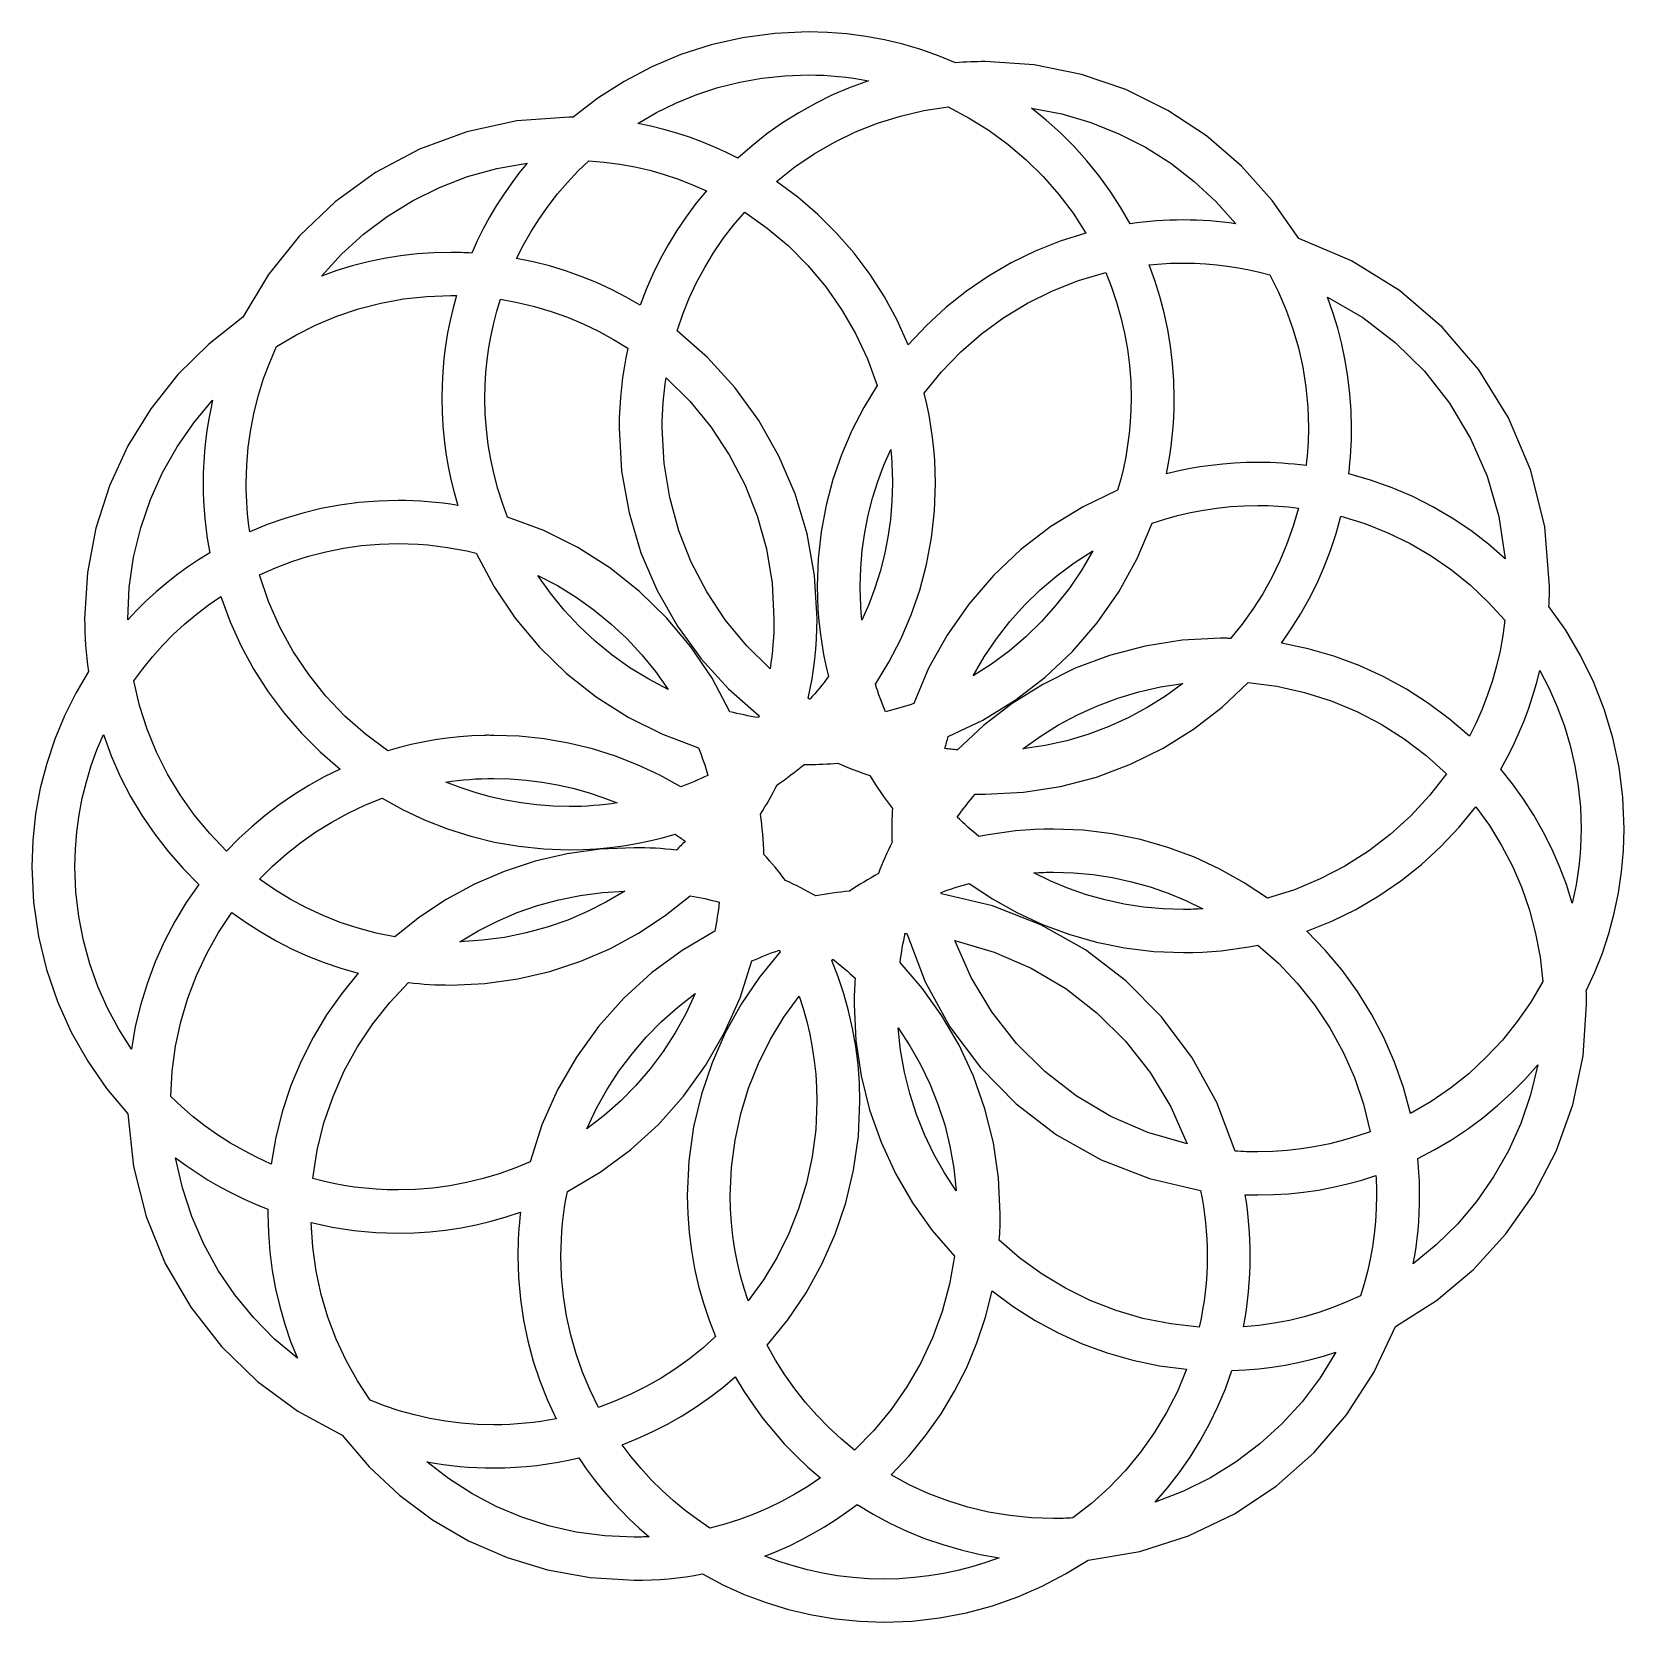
# Model space of a CAD drawing. Extents: x 36 to 332, y 125 to 420.
import ezdxf

# ---------------------------------------------------------------- set-up
doc = ezdxf.new("R2010")
doc.units = 0
doc.layers.get('0').update_dxf_attribs({"linetype": 'CONTINUOUS'})

msp = doc.modelspace()

# ---------------------------------------------------------------- linework, layer by layer
at = {"color": 1}
msp.add_lwpolyline([(180.45, 419.925), (174.296032, 419.650106), (168.29636, 418.841214), (162.4744, 417.522002), (156.853568, 415.716154), (151.457296, 413.447348), (146.309, 410.739266), (141.432088, 407.61559), (136.85, 404.1), (136.759208, 404.100735), (136.668616, 404.10108), (136.578144, 404.101125), (136.487728, 404.10096), (136.39728, 404.100675), (136.306728, 404.10036), (136.215992, 404.100105), (136.125, 404.1), (126.389528, 403.407917), (117.080912, 401.395447), (108.29436, 398.15826), (100.12508, 393.792026), (92.668296, 388.392413), (86.019208, 382.055091), (80.27304, 374.875728), (75.525, 366.95), (69.162632, 361.974768), (63.438714, 356.293296), (58.417932, 349.969904), (54.164969, 343.068904), (50.744509, 335.6546), (48.221238, 327.791304), (46.65984, 319.543336), (46.125, 310.975), (46.136192, 309.732136), (46.169632, 308.495312), (46.225096, 307.264512), (46.30236, 306.039704), (46.401202, 304.820872), (46.521404, 303.607992), (46.662745, 302.40104), (46.825003, 301.2), (44.467791, 297.17364), (42.383666, 292.9782), (40.58533, 288.625648), (39.085482, 284.127944), (37.896824, 279.497064), (37.032058, 274.744968), (36.503884, 269.883624), (36.325003, 264.925), (36.637258, 258.373584), (37.554743, 251.99872), (39.048538, 245.828856), (41.089726, 239.89244), (43.649385, 234.217896), (46.698598, 228.833688), (50.208443, 223.76824), (54.150003, 219.05), (55.174541, 209.292448), (57.526442, 199.994344), (61.106825, 191.254728), (65.816803, 183.172632), (71.557494, 175.847072), (78.230014, 169.377096), (85.735475, 163.861728), (93.975003, 159.4), (98.961435, 153.549424), (104.569347, 148.296184), (110.743075, 143.696616), (117.426923, 139.807024), (124.565219, 136.683752), (132.102291, 134.383104), (139.982443, 132.961416), (148.150003, 132.475), (149.773947, 132.49356), (151.387875, 132.54916), (152.991587, 132.64156), (154.584883, 132.770616), (156.167571, 132.936168), (157.739459, 133.138032), (159.300331, 133.376048), (160.850003, 133.650032), (164.649723, 131.631912), (168.587139, 129.85128), (172.652819, 128.317872), (176.837323, 127.041424), (181.131227, 126.031672), (185.525091, 125.298368), (190.009499, 124.85124), (194.575003, 124.700032), (199.783507, 124.897024), (204.885187, 125.478344), (209.865723, 126.42948), (214.710787, 127.735944), (219.406075, 129.383232), (223.937251, 131.35684), (228.290003, 133.642272), (232.450003, 136.225032), (242.044387, 137.824536), (251.134403, 140.715712), (259.620819, 144.798768), (267.404371, 149.973936), (274.385811, 156.141424), (280.465899, 163.201456), (285.545379, 171.054256), (289.525003, 179.600032), (297.123851, 184.419536), (303.996139, 190.17304), (310.053531, 196.772), (315.207675, 204.127896), (319.370243, 212.152176), (322.452883, 220.756312), (324.367251, 229.851776), (325.025003, 239.350032), (325.024203, 239.667168), (325.021803, 239.983712), (325.017803, 240.299744), (325.012203, 240.615344), (325.005003, 240.930592), (324.996443, 241.245568), (324.986683, 241.560352), (324.975723, 241.875032), (326.568499, 245.33308), (327.970251, 248.891776), (329.174379, 252.544736), (330.174331, 256.285576), (330.963515, 260.107904), (331.535355, 264.005352), (331.883283, 267.97152), (332, 272), (331.758936, 277.763072), (331.048728, 283.391424), (329.888824, 288.866184), (328.298688, 294.168448), (326.297784, 299.279352), (323.90556, 304.18), (321.14148, 308.851512), (318.025, 313.275), (318.04948, 313.737992), (318.0726, 314.201688), (318.0938, 314.666104), (318.11244, 315.131264), (318.12796, 315.597208), (318.1398, 316.06396), (318.147, 316.531552), (318.1494, 317), (317.257744, 328.037824), (314.676456, 338.507808), (310.546024, 348.269728), (305.00696, 357.183344), (298.199768, 365.108416), (290.264936, 371.904712), (281.342984, 377.431982), (271.5744, 381.55), (266.665424, 388.612173), (260.925752, 394.985807), (254.432728, 400.592898), (247.263696, 405.355439), (239.496008, 409.195426), (231.2076, 412.034852), (222.474616, 413.795712), (213.375, 414.4), (212.677712, 414.39632), (211.982592, 414.385464), (211.289504, 414.367504), (210.598312, 414.342552), (209.908904, 414.310712), (209.221136, 414.272096), (208.534872, 414.226808), (207.85, 414.17496), (204.665584, 415.483215), (201.403112, 416.63269), (198.067248, 417.618558), (194.66264, 418.435998), (191.193952, 419.080182), (187.66584, 419.546286), (184.082968, 419.829487), (180.45, 419.925)], dxfattribs=at)
at = {"color": 7}
for points in [[(180.45, 411.925), (181.885008, 411.907056), (183.311464, 411.85388), (184.729096, 411.76645), (186.137616, 411.645755), (187.536744, 411.492779), (188.926208, 411.308506), (190.30572, 411.093919), (191.675, 410.850005), (188.301488, 409.612838), (185.01396, 408.204501), (181.817864, 406.630618), (178.718664, 404.896818), (175.721816, 403.00873), (172.832784, 400.971979), (170.057032, 398.792195), (167.4, 396.475005), (165.218168, 397.55936), (162.992824, 398.569026), (160.725728, 399.501618), (158.418608, 400.354751), (156.073232, 401.126042), (153.691344, 401.813103), (151.27468, 402.413553), (148.825, 402.925005), (152.344592, 404.951092), (156.008336, 406.740122), (159.806104, 408.281898), (163.727736, 409.566221), (167.763088, 410.582891), (171.902016, 411.32171), (176.134368, 411.772482), (180.45, 411.925)], [(206.45, 406), (210.363432, 403.932621), (214.100376, 401.591483), (217.64716, 398.990056), (220.990104, 396.141808), (224.115528, 393.06021), (227.009776, 389.758729), (229.659152, 386.250836), (232.05, 382.55), (227.2652, 381.038302), (222.642184, 379.190275), (218.194752, 377.0204), (213.936728, 374.543152), (209.88192, 371.773008), (206.04416, 368.724456), (202.437248, 365.41196), (199.075, 361.85), (197.01584, 366.392888), (194.640728, 370.74948), (191.964312, 374.905464), (189.001224, 378.846514), (185.766104, 382.558311), (182.2736, 386.026538), (178.538352, 389.236874), (174.575, 392.175), (177.976192, 394.855582), (181.570528, 397.289374), (185.344744, 399.463708), (189.285584, 401.36591), (193.379784, 402.983312), (197.614096, 404.303241), (201.975248, 405.313027), (206.45, 406)], [(221.95, 405.775), (227.574168, 404.692074), (232.998696, 403.099376), (238.197176, 401.023012), (243.143224, 398.489091), (247.810432, 395.523721), (252.172392, 392.15301), (256.20272, 388.403067), (259.875, 384.3), (258.67988, 384.460935), (257.479008, 384.601655), (256.27232, 384.721776), (255.059776, 384.820916), (253.84132, 384.898692), (252.616912, 384.954724), (251.386488, 384.98862), (250.15, 385.000004), (248.894376, 384.989188), (247.644752, 384.956676), (246.401168, 384.902356), (245.163664, 384.826124), (243.932256, 384.727879), (242.706984, 384.607514), (241.487888, 384.464923), (240.275, 384.3), (238.490208, 387.392174), (236.54872, 390.377978), (234.456616, 393.252339), (232.219984, 396.010187), (229.84492, 398.64645), (227.337512, 401.156054), (224.70384, 403.533928), (221.95, 405.775)], [(128.325, 395.575), (126.78224, 393.666523), (125.307968, 391.702802), (123.903968, 389.685438), (122.572, 387.616033), (121.313848, 385.496185), (120.131288, 383.327497), (119.02608, 381.111568), (118, 378.85), (117.518448, 378.87608), (117.036168, 378.89996), (116.55312, 378.921248), (116.069264, 378.939544), (115.58456, 378.954464), (115.098976, 378.965608), (114.612472, 378.972568), (114.125, 378.974968), (110.969896, 378.9028), (107.852368, 378.688473), (104.775344, 378.335252), (101.741736, 377.8464), (98.754472, 377.225181), (95.816488, 376.47486), (92.930688, 375.598703), (90.1, 374.599967), (93.822304, 378.652986), (97.899712, 382.348546), (102.305496, 385.660928), (107.012944, 388.564412), (111.995336, 391.033278), (117.22596, 393.041806), (122.67808, 394.564276), (128.325, 395.575)], [(139.725, 396), (142.623376, 395.757583), (145.479456, 395.377662), (148.29052, 394.864066), (151.053832, 394.220626), (153.766664, 393.451169), (156.426288, 392.559526), (159.029976, 391.549526), (161.575, 390.425), (159.64284, 388.048146), (157.817208, 385.584494), (156.101656, 383.037532), (154.49976, 380.410742), (153.01508, 377.707609), (151.651184, 374.931616), (150.41164, 372.086256), (149.3, 369.175), (146.66208, 370.69324), (143.951136, 372.09524), (141.17072, 373.377584), (138.324344, 374.536864), (135.415552, 375.569656), (132.44788, 376.472556), (129.424848, 377.242142), (126.35, 377.875), (127.644736, 380.413688), (129.05376, 382.88241), (130.5738, 385.27714), (132.201592, 387.593851), (133.933872, 389.828519), (135.767376, 391.977117), (137.69884, 394.035619), (139.725, 396)], [(168.7, 386.475), (172.896488, 383.493226), (176.815256, 380.172108), (180.434936, 376.532733), (183.7342, 372.596184), (186.69168, 368.383552), (189.28604, 363.91592), (191.495936, 359.214376), (193.3, 354.3), (190.799688, 350.187296), (188.587864, 345.890632), (186.678376, 341.423448), (185.085048, 336.799176), (183.821712, 332.031264), (182.902208, 327.133144), (182.34036, 322.11824), (182.15, 317), (182.18456, 314.840552), (182.287256, 312.697864), (182.456584, 310.572936), (182.69104, 308.466784), (182.989104, 306.3804), (183.349288, 304.314808), (183.770088, 302.271008), (184.249992, 300.25), (183.838776, 299.704688), (183.42216, 299.164096), (182.999976, 298.628312), (182.572072, 298.097448), (182.13828, 297.571584), (181.698448, 297.050824), (181.2524, 296.535264), (180.799992, 296.025), (180.763352, 296.04788), (180.725912, 296.06988), (180.687992, 296.09124), (180.649832, 296.11236), (180.611672, 296.13348), (180.573832, 296.15492), (180.536552, 296.177), (180.500072, 296.20004), (180.872856, 297.993184), (181.199144, 299.802608), (181.477944, 301.627856), (181.708272, 303.468448), (181.889136, 305.323928), (182.019552, 307.193832), (182.098512, 309.077688), (182.125072, 310.97504), (181.656696, 318.989248), (180.287064, 326.727352), (178.069432, 334.136984), (175.057048, 341.16576), (171.303168, 347.761328), (166.861048, 353.871312), (161.783928, 359.443336), (156.125072, 364.42504), (157.179688, 367.487056), (158.391688, 370.471808), (159.756272, 373.374232), (161.26864, 376.189299), (162.924, 378.911958), (164.717552, 381.537165), (166.644512, 384.059874), (168.7, 386.475)], [(250.15, 377), (252.229536, 376.96368), (254.291312, 376.855833), (256.334176, 376.678124), (258.356992, 376.432222), (260.358624, 376.119791), (262.337936, 375.742503), (264.293768, 375.302015), (266.225, 374.799999), (267.83932, 371.573567), (269.262808, 368.240487), (270.487952, 364.807847), (271.507216, 361.282759), (272.31308, 357.672335), (272.898016, 353.983655), (273.254504, 350.223847), (273.375, 346.399999), (273.3678, 345.512167), (273.34636, 344.628591), (273.31124, 343.748975), (273.26308, 342.873023), (273.20236, 342.000439), (273.12956, 341.130943), (273.045288, 340.264223), (272.950064, 339.399999), (271.84812, 339.536631), (270.741656, 339.656639), (269.630528, 339.759519), (268.5146, 339.844791), (267.393728, 339.911991), (266.267776, 339.960551), (265.1366, 339.990071), (264, 340), (261.807552, 339.96496), (259.632024, 339.860616), (257.474584, 339.68824), (255.336416, 339.449104), (253.218696, 339.144456), (251.1226, 338.775552), (249.049312, 338.343656), (247, 337.850024), (247.33688, 339.561024), (247.630024, 341.286816), (247.879056, 343.02692), (248.083632, 344.78084), (248.243368, 346.548096), (248.35792, 348.328208), (248.42696, 350.120672), (248.45, 351.925024), (248.37328, 355.181696), (248.145376, 358.398368), (247.769832, 361.571768), (247.250136, 364.698616), (246.5898, 367.775648), (245.792336, 370.799576), (244.86124, 373.767128), (243.800024, 376.675024), (244.584856, 376.752224), (245.371856, 376.81872), (246.161224, 376.87464), (246.953136, 376.920112), (247.747792, 376.955264), (248.54536, 376.980216), (249.346048, 376.995096), (250.15, 377)], [(235.75, 375.225), (236.819744, 372.505776), (237.759496, 369.724008), (238.56536, 366.88336), (239.23344, 363.987488), (239.75984, 361.040056), (240.140664, 358.04472), (240.372016, 355.005152), (240.450016, 351.925), (240.408576, 349.706608), (240.285608, 347.5086), (240.083152, 345.332344), (239.803256, 343.1792), (239.447952, 341.050536), (239.01928, 338.947704), (238.519288, 336.872072), (237.950016, 334.825), (231.555168, 331.7688), (225.550248, 328.086808), (219.977496, 323.821368), (214.879168, 319.01484), (210.297504, 313.709584), (206.27476, 307.947952), (202.853184, 301.772304), (200.075016, 295.225), (199.432648, 295.007608), (198.787264, 294.798712), (198.138824, 294.597896), (197.48732, 294.40472), (196.832712, 294.218768), (196.174976, 294.039616), (195.514088, 293.866832), (194.850016, 293.7), (194.59048, 294.325816), (194.338456, 294.95484), (194.093784, 295.587136), (193.856296, 296.222768), (193.625832, 296.861808), (193.40224, 297.50432), (193.185352, 298.15036), (192.975016, 298.8), (195.475328, 302.912704), (197.687152, 307.209368), (199.59664, 311.676552), (201.189968, 316.300824), (202.453304, 321.068736), (203.372808, 325.966864), (203.934656, 330.98176), (204.125016, 336.1), (204.090456, 338.259448), (203.98776, 340.402136), (203.818432, 342.527064), (203.583976, 344.633216), (203.285912, 346.7196), (202.925728, 348.785192), (202.504928, 350.828992), (202.025024, 352.85), (205.261696, 356.82192), (208.820744, 360.49856), (212.680824, 363.859704), (216.820608, 366.88512), (221.21876, 369.554584), (225.853936, 371.847872), (230.704808, 373.744752), (235.75, 375.225)], [(114.125, 370.975), (114.25336, 370.9742), (114.381648, 370.9718), (114.509864, 370.9686), (114.638008, 370.9646), (114.766096, 370.9606), (114.89412, 370.9566), (115.022088, 370.9534), (115.15, 370.951), (114.530104, 368.67136), (113.987736, 366.360392), (113.524464, 364.019696), (113.141872, 361.650856), (112.841552, 359.25548), (112.62508, 356.835144), (112.494032, 354.391456), (112.450032, 351.926), (112.497952, 349.341632), (112.64064, 346.781304), (112.876544, 344.246832), (113.20412, 341.740032), (113.621816, 339.262728), (114.128072, 336.816744), (114.721336, 334.403896), (115.400048, 332.026), (114.043192, 332.23452), (112.678448, 332.416192), (111.305816, 332.570736), (109.92532, 332.69784), (108.536984, 332.797216), (107.140816, 332.868576), (105.736832, 332.911616), (104.325048, 332.926016), (100.674176, 332.829816), (97.073896, 332.544408), (93.528936, 332.07456), (90.044048, 331.425056), (86.623976, 330.600672), (83.273456, 329.606184), (79.997234, 328.446376), (76.8, 327.12504), (76.644554, 328.22716), (76.508739, 329.334704), (76.392892, 330.447784), (76.297351, 331.566504), (76.222455, 332.690984), (76.168535, 333.821328), (76.135935, 334.95764), (76.124991, 336.10004), (76.219536, 339.483264), (76.49959, 342.816208), (76.959787, 346.094264), (77.594756, 349.312832), (78.39913, 352.467304), (79.367539, 355.553064), (80.494615, 358.565512), (81.774991, 361.50004), (85.356991, 363.6276), (89.092783, 365.508488), (92.971431, 367.131304), (96.982007, 368.484632), (101.113583, 369.55708), (105.355223, 370.337232), (109.696007, 370.813688), (114.124991, 370.97504), (114.124991, 370.975032), (114.124991, 370.975032), (114.124991, 370.975024), (114.124991, 370.975016), (114.124991, 370.975016), (114.124991, 370.975008), (114.124991, 370.975008), (114.125, 370.975)], [(123.325, 370.275), (126.533768, 369.690688), (129.68136, 368.93856), (132.762752, 368.023504), (135.772888, 366.950392), (138.70672, 365.724104), (141.559216, 364.349528), (144.32532, 362.831528), (147, 361.175), (146.627216, 359.381856), (146.300928, 357.572432), (146.022128, 355.747184), (145.7918, 353.906592), (145.610936, 352.051112), (145.48052, 350.181208), (145.40156, 348.297352), (145.375, 346.4), (145.843376, 338.385784), (147.213008, 330.64768), (149.43064, 323.238056), (152.443024, 316.209272), (156.196904, 309.613712), (160.639024, 303.503728), (165.716144, 297.931704), (171.375, 292.95), (171.36108, 292.90864), (171.34572, 292.86792), (171.32948, 292.8276), (171.31276, 292.78744), (171.29596, 292.74728), (171.27964, 292.70696), (171.2642, 292.66624), (171.25004, 292.62496), (170.579664, 292.732656), (169.9108, 292.848744), (169.243824, 292.972832), (168.579096, 293.104544), (167.916992, 293.243504), (167.257864, 293.389312), (166.602096, 293.541592), (165.95004, 293.69996), (162.62356, 299.939192), (158.688536, 305.771168), (154.187416, 311.153272), (149.1626, 316.04292), (143.656536, 320.397512), (137.711632, 324.174448), (131.370328, 327.331128), (124.67504, 329.82496), (123.714352, 332.418776), (122.870016, 335.0666), (122.145648, 337.765536), (121.54488, 340.512664), (121.071312, 343.30508), (120.728576, 346.139872), (120.52028, 349.014136), (120.45004, 351.92496), (120.49748, 354.313776), (120.638304, 356.678896), (120.870392, 359.0186), (121.191616, 361.331128), (121.599824, 363.614768), (122.092896, 365.867776), (122.668688, 368.088416), (123.325, 370.275)], [(276.9, 370.7), (283.48632, 366.870848), (289.507744, 362.26408), (294.895544, 356.948104), (299.581008, 350.991352), (303.4954, 344.46224), (306.570016, 337.429192), (308.73612, 329.96064), (309.925, 322.125), (306.794312, 324.826112), (303.502968, 327.3372), (300.059336, 329.649112), (296.4718, 331.752672), (292.74872, 333.638704), (288.89848, 335.298048), (284.929448, 336.721536), (280.85, 337.9), (280.97248, 338.947392), (281.078848, 339.998888), (281.169048, 341.054608), (281.242968, 342.11464), (281.300568, 343.179088), (281.341848, 344.248064), (281.366648, 345.321672), (281.374968, 346.4), (281.301208, 349.593472), (281.082136, 352.748536), (280.721024, 355.862112), (280.22116, 358.93112), (279.58584, 361.952496), (278.818344, 364.923152), (277.921952, 367.840008), (276.9, 370.7)], [(154.1, 355.725), (158.489208, 351.377016), (162.414024, 346.598344), (165.8372, 341.42636), (168.721496, 335.898448), (171.029664, 330.051984), (172.724464, 323.924328), (173.768656, 317.55288), (174.125, 310.975), (174.11332, 309.787352), (174.07852, 308.606072), (174.02092, 307.431136), (173.940728, 306.262488), (173.838256, 305.100088), (173.713784, 303.943904), (173.5676, 302.793888), (173.399992, 301.65), (169.010784, 305.997984), (165.085968, 310.776656), (161.662792, 315.94864), (158.778496, 321.476552), (156.470328, 327.323016), (154.775528, 333.450672), (153.731336, 339.82212), (153.374992, 346.4), (153.386672, 347.587648), (153.421472, 348.768928), (153.479072, 349.943864), (153.559264, 351.112512), (153.661736, 352.274912), (153.786208, 353.431096), (153.932392, 354.581112), (154.1, 355.725)], [(69.9, 351.525), (69.493366, 349.656328), (69.137222, 347.769512), (68.832718, 345.865136), (68.581003, 343.943768), (68.383225, 342.005984), (68.240533, 340.052384), (68.154074, 338.083528), (68.125002, 336.1), (68.14481, 334.452904), (68.20385, 332.816248), (68.301552, 331.190216), (68.437345, 329.57496), (68.610658, 327.970648), (68.820919, 326.37744), (69.067558, 324.795504), (69.350003, 323.225), (67.251508, 321.911256), (65.205093, 320.525248), (63.212628, 319.068472), (61.275982, 317.542416), (59.397027, 315.948552), (57.577633, 314.288376), (55.819668, 312.56336), (54.125003, 310.775), (54.124941, 310.80004), (54.124911, 310.825), (54.124907, 310.84996), (54.124922, 310.87492), (54.124946, 310.89988), (54.124973, 310.92484), (54.124994, 310.94988), (54.125003, 310.97492), (54.400986, 316.768152), (55.212076, 322.405016), (56.532991, 327.860192), (58.338447, 333.108368), (60.60316, 338.12424), (63.301846, 342.882496), (66.409222, 347.357832), (69.9, 351.525)], [(195.8, 342.4), (195.87624, 341.621216), (195.94224, 340.840344), (195.99808, 340.057184), (196.04376, 339.271528), (196.07928, 338.483184), (196.10464, 337.691944), (196.11984, 336.897616), (196.12464, 336.1), (196.030096, 332.716776), (195.75004, 329.383832), (195.289848, 326.105776), (194.654872, 322.887208), (193.850504, 319.732736), (192.882088, 316.646976), (191.755016, 313.634528), (190.47464, 310.7), (190.3984, 311.478784), (190.3324, 312.259656), (190.27656, 313.042816), (190.23088, 313.828472), (190.19536, 314.616816), (190.17, 315.408056), (190.1548, 316.202384), (190.15, 317), (190.244544, 320.383224), (190.5246, 323.716168), (190.984792, 326.994224), (191.619768, 330.212792), (192.424136, 333.367264), (193.392552, 336.453024), (194.519624, 339.465472), (195.8, 342.4)], [(264, 332), (264.952072, 331.992), (265.899464, 331.9688), (266.842448, 331.93056), (267.781264, 331.8776), (268.716168, 331.81024), (269.647424, 331.728752), (270.575288, 331.633488), (271.5, 331.524744), (270.537056, 328.16276), (269.387304, 324.884856), (268.05672, 321.69712), (266.551256, 318.605672), (264.876896, 315.616608), (263.039584, 312.736024), (261.045296, 309.97004), (258.9, 307.324744), (258.665904, 307.330344), (258.431952, 307.335144), (258.198032, 307.339144), (257.964032, 307.342344), (257.729848, 307.344744), (257.495352, 307.346344), (257.26044, 307.347144), (257.025, 307.34752), (249.929256, 306.980576), (243.045728, 305.904376), (236.41012, 304.15588), (230.05812, 301.772048), (224.025408, 298.78984), (218.347696, 295.246208), (213.060664, 291.178112), (208.2, 286.62252), (207.907232, 286.64852), (207.615472, 286.6762), (207.32452, 286.70556), (207.034176, 286.73636), (206.744256, 286.7686), (206.454544, 286.80212), (206.164864, 286.83676), (205.875, 286.87252), (205.94772, 287.152888), (206.02244, 287.432424), (206.099, 287.711208), (206.17708, 287.98936), (206.25644, 288.26696), (206.336888, 288.544128), (206.41816, 288.820944), (206.500016, 289.09752), (212.894864, 292.15372), (218.899784, 295.835712), (224.472536, 300.101152), (229.570864, 304.90768), (234.152528, 310.212936), (238.175272, 315.974568), (241.596848, 322.150216), (244.375016, 328.69752), (246.702248, 329.450456), (249.06952, 330.111152), (251.4748, 330.677088), (253.91604, 331.14576), (256.391224, 331.514656), (258.898296, 331.781264), (261.43524, 331.943064), (264, 332)], [(279.375, 330), (283.825656, 328.635984), (288.121296, 326.944328), (292.247376, 324.939504), (296.189336, 322.636008), (299.932632, 320.04832), (303.462712, 317.190936), (306.765016, 314.078328), (309.825, 310.725), (309.454248, 307.850312), (308.947608, 305.019904), (308.309032, 302.237032), (307.542448, 299.504968), (306.651816, 296.826968), (305.641072, 294.206296), (304.514152, 291.646224), (303.275, 289.15), (299.591224, 292.337784), (295.684728, 295.262312), (291.569464, 297.908288), (287.259392, 300.260432), (282.768456, 302.303456), (278.110608, 304.022088), (273.299808, 305.401032), (268.35, 306.425), (270.19604, 309.087744), (271.917272, 311.838776), (273.509256, 314.674536), (274.967552, 317.59148), (276.287712, 320.586048), (277.465296, 323.654696), (278.495872, 326.793864), (279.375, 330)], [(104.325, 324.925), (106.192744, 324.89596), (108.046528, 324.809616), (109.88544, 324.667056), (111.708568, 324.469408), (113.515, 324.21776), (115.303824, 323.91324), (117.074128, 323.556944), (118.825, 323.149992), (122.15148, 316.91076), (126.086504, 311.078784), (130.587624, 305.69668), (135.61244, 300.807032), (141.118504, 296.45244), (147.063408, 292.675504), (153.404712, 289.518824), (160.1, 287.024992), (160.346112, 286.395024), (160.585584, 285.762504), (160.818272, 285.127192), (161.044032, 284.488832), (161.262728, 283.847176), (161.474216, 283.201984), (161.678352, 282.553008), (161.875, 281.899992), (161.256296, 281.609768), (160.634192, 281.3266), (160.008592, 281.050488), (159.379416, 280.7814), (158.74656, 280.51932), (158.109936, 280.26424), (157.46944, 280.016136), (156.825, 279.774992), (152.934336, 281.923608), (148.894736, 283.82136), (144.716392, 285.45728), (140.40948, 286.820376), (135.9842, 287.89968), (131.450736, 288.6842), (126.819272, 289.16296), (122.1, 289.324992), (121.879176, 289.3256), (121.65712, 289.3272), (121.434288, 289.3288), (121.211168, 289.3304), (120.988208, 289.3312), (120.76588, 289.330936), (120.544656, 289.329336), (120.325, 289.325336), (118.006544, 289.226992), (115.708552, 289.050976), (113.432344, 288.798824), (111.17928, 288.472096), (108.950672, 288.072336), (106.747864, 287.601088), (104.5722, 287.059904), (102.425, 286.450336), (98.306056, 289.51644), (94.470528, 292.915864), (90.939232, 296.627432), (87.732984, 300.629928), (84.872616, 304.90216), (82.378952, 309.422944), (80.272808, 314.171064), (78.575, 319.125336), (81.54424, 320.441472), (84.594688, 321.599304), (87.721376, 322.593528), (90.919344, 323.418856), (94.183656, 324.07), (97.509336, 324.541656), (100.891432, 324.828536), (104.325, 324.925)], [(233.325, 323.575), (231.272664, 320.047712), (228.992952, 316.6772), (226.496304, 313.47424), (223.793184, 310.449616), (220.89404, 307.614104), (217.809328, 304.97848), (214.549496, 302.55352), (211.125, 300.35), (213.177336, 303.877288), (215.457048, 307.2478), (217.953696, 310.45076), (220.656816, 313.475384), (223.55596, 316.310896), (226.640672, 318.94652), (229.900504, 321.37148), (233.325, 323.575)], [(130.275, 319.025), (133.9056, 317.124224), (137.385552, 314.988328), (140.70412, 312.627824), (143.850552, 310.053264), (146.814096, 307.275168), (149.584024, 304.304072), (152.149568, 301.150504), (154.5, 297.825), (150.8694, 299.725776), (147.389448, 301.861672), (144.07088, 304.222176), (140.924448, 306.796736), (137.960904, 309.574832), (135.190976, 312.545928), (132.625432, 315.699496), (130.275, 319.025)], [(71.425, 315.1), (73.144457, 310.403408), (75.193749, 305.876168), (77.557856, 301.532664), (80.22176, 297.387296), (83.170448, 293.454456), (86.388896, 289.748528), (89.862088, 286.283912), (93.575, 283.075), (90.61688, 281.61744), (87.741776, 280.023872), (84.953992, 278.298208), (82.257808, 276.444336), (79.657522, 274.466176), (77.15743, 272.367632), (74.761826, 270.152608), (72.475, 267.825), (69.344738, 271.081), (66.464255, 274.563472), (63.848254, 278.25832), (61.511436, 282.151448), (59.468501, 286.228776), (57.734149, 290.4762), (56.323082, 294.87964), (55.25, 299.425), (56.936239, 301.704232), (58.725048, 303.899304), (60.613089, 306.0066), (62.597026, 308.022504), (64.673522, 309.943408), (66.83924, 311.765704), (69.090846, 313.485768), (71.425, 315.1)], [(262.2, 299.125), (267.485864, 298.435336), (272.616808, 297.296648), (277.572312, 295.729736), (282.331856, 293.755408), (286.87492, 291.394472), (291.180984, 288.66772), (295.229512, 285.59596), (299, 282.2), (295.84396, 278.152568), (292.361616, 274.39344), (288.573672, 270.94372), (284.50084, 267.82452), (280.163848, 265.056936), (275.5834, 262.662088), (270.780216, 260.661072), (265.775, 259.075), (261.46524, 261.945792), (256.934232, 264.489808), (252.198464, 266.689768), (247.274408, 268.52844), (242.17856, 269.988552), (236.927384, 271.052848), (231.537368, 271.704088), (226.025, 271.925), (224.253608, 271.90268), (222.49368, 271.83596), (220.745664, 271.725256), (219.010016, 271.570928), (217.287176, 271.37336), (215.5776, 271.13292), (213.88172, 270.850008), (212.2, 270.524984), (211.677704, 270.957688), (211.16156, 271.39664), (210.651224, 271.84164), (210.14636, 272.292472), (209.64664, 272.748936), (209.151736, 273.210816), (208.661296, 273.677896), (208.175, 274.149984), (208.57128, 274.700248), (208.972368, 275.24656), (209.378624, 275.788632), (209.790408, 276.32616), (210.20808, 276.858856), (210.632, 277.386424), (211.06252, 277.90856), (211.5, 278.424984), (211.734096, 278.419384), (211.968048, 278.414584), (212.201968, 278.410584), (212.435968, 278.407384), (212.670152, 278.404984), (212.904648, 278.403384), (213.13956, 278.402584), (213.375, 278.402208), (220.470744, 278.769152), (227.354272, 279.845352), (233.98988, 281.593848), (240.34188, 283.97768), (246.374592, 286.959888), (252.052304, 290.50352), (257.339336, 294.571616), (262.2, 299.127208), (262.2, 299.1272), (262.2, 299.1272), (262.2, 299.127192), (262.2, 299.127192), (262.2, 299.127184), (262.2, 299.127176), (262.2, 299.127176), (262.2, 299.125)], [(250.05, 298.95), (246.815352, 296.612392), (243.424352, 294.487392), (239.886912, 292.585672), (236.212952, 290.917912), (232.412368, 289.494784), (228.495072, 288.326976), (224.470984, 287.425152), (220.35, 286.8), (223.584648, 289.137608), (226.975648, 291.262608), (230.513088, 293.164328), (234.187048, 294.832088), (237.987632, 296.255216), (241.904928, 297.423024), (245.929016, 298.324848), (250.05, 298.95)], [(316.325, 301.35), (318.055656, 298.034464), (319.58264, 294.602408), (320.897608, 291.061616), (321.992208, 287.419912), (322.858096, 283.685096), (323.48692, 279.864968), (323.870336, 275.967336), (324, 272), (323.97296, 270.225144), (323.892776, 268.463176), (323.760872, 266.71476), (323.578656, 264.9806), (323.347544, 263.26136), (323.068952, 261.55772), (322.744304, 259.870376), (322.375, 258.2), (321.285856, 261.633616), (320.02168, 264.984256), (318.58808, 268.247088), (316.990672, 271.417272), (315.235056, 274.489992), (313.326832, 277.4604), (311.271608, 280.32368), (309.075, 283.075), (310.256864, 285.210856), (311.363552, 287.392464), (312.393264, 289.61816), (313.344232, 291.886296), (314.214664, 294.1952), (315.002792, 296.543224), (315.706832, 298.928712), (316.325, 301.35)], [(49.6, 289.475), (51.058818, 285.515408), (52.752639, 281.676488), (54.672526, 277.96668), (56.809535, 274.394432), (59.154728, 270.9682), (61.699164, 267.696416), (64.433901, 264.587536), (67.35, 261.65), (65.011647, 258.270872), (62.876262, 254.749128), (60.952302, 251.092824), (59.24823, 247.310024), (57.772502, 243.408784), (56.533582, 239.39716), (55.539928, 235.283216), (54.8, 231.075), (52.455474, 234.781032), (50.379632, 238.663096), (48.58601, 242.708192), (47.088146, 246.903352), (45.899575, 251.235592), (45.033836, 255.691936), (44.504465, 260.259392), (44.325, 264.925), (44.413438, 268.18572), (44.675314, 271.399584), (45.105473, 274.562592), (45.698755, 277.67076), (46.450006, 280.720088), (47.354069, 283.70656), (48.405786, 286.6262), (49.6, 289.475)], [(185.975, 284.15), (186.706624, 283.832704), (187.44284, 283.523888), (188.183528, 283.22356), (188.928584, 282.931744), (189.67788, 282.648464), (190.431288, 282.373728), (191.188704, 282.107568), (191.95, 281.85), (192.436592, 281.05808), (192.933064, 280.273696), (193.43952, 279.496832), (193.956064, 278.727488), (194.482776, 277.96564), (195.019776, 277.211288), (195.567152, 276.464408), (196.125, 275.725), (196.10052, 275.262008), (196.0774, 274.798312), (196.0562, 274.333896), (196.03756, 273.868736), (196.02204, 273.402792), (196.0102, 272.93604), (196.003, 272.468448), (196, 272), (196.0008, 271.682864), (196.0032, 271.36632), (196.0072, 271.050288), (196.0128, 270.734696), (196.02, 270.41944), (196.02856, 270.104464), (196.03832, 269.78968), (196.04928, 269.475), (195.70412, 268.766056), (195.36792, 268.052152), (195.040424, 267.333464), (194.721376, 266.610184), (194.410496, 265.882512), (194.107528, 265.150632), (193.812216, 264.414728), (193.52428, 263.675), (192.834496, 263.293272), (192.14988, 262.902952), (191.470408, 262.504392), (190.796048, 262.097928), (190.126776, 261.683912), (189.462576, 261.262688), (188.803416, 260.8346), (188.14928, 260.4), (187.354648, 260.3212), (186.563056, 260.23408), (185.774464, 260.138408), (184.9888, 260.033992), (184.206008, 259.920648), (183.426024, 259.79816), (182.648808, 259.666336), (181.87428, 259.524984), (181.19144, 259.910832), (180.503256, 260.289664), (179.809936, 260.661208), (179.11172, 261.025184), (178.408824, 261.381328), (177.701472, 261.72936), (176.98988, 262.069008), (176.27428, 262.399984), (175.798832, 263.018656), (175.315768, 263.632928), (174.8254, 264.24232), (174.328016, 264.846376), (173.823912, 265.444632), (173.313392, 266.036624), (172.796752, 266.621896), (172.27428, 267.199984), (172.23684, 268.150312), (172.18724, 269.096944), (172.12532, 270.039888), (172.05084, 270.979176), (171.963672, 271.914808), (171.863624, 272.846808), (171.750528, 273.775192), (171.6242, 274.699984), (172.037392, 275.361232), (172.443704, 276.0272), (172.842896, 276.697944), (173.234752, 277.373512), (173.61904, 278.053944), (173.995528, 278.739304), (174.363992, 279.429632), (174.7242, 280.124984), (175.369232, 280.575824), (176.00844, 281.03324), (176.641864, 281.497392), (177.269568, 281.968448), (177.891608, 282.446568), (178.508016, 282.93192), (179.118864, 283.424672), (179.7242, 283.924984), (179.814992, 283.924296), (179.905584, 283.923968), (179.996056, 283.923928), (180.086472, 283.924088), (180.17692, 283.924352), (180.267472, 283.924648), (180.358208, 283.924888), (180.4492, 283.924984), (181.146488, 283.928984), (181.841608, 283.939864), (182.534696, 283.957784), (183.22588, 283.982744), (183.915296, 284.014584), (184.603064, 284.053224), (185.289328, 284.098504), (185.975, 284.15)], [(122.1, 281.325), (125.127136, 281.2494), (128.114928, 281.025264), (131.059968, 280.656376), (133.958856, 280.146584), (136.808208, 279.499712), (139.604616, 278.7196), (142.34468, 277.810072), (145.025, 276.774968), (143.931744, 276.621584), (142.833296, 276.486736), (141.729504, 276.371016), (140.620216, 276.275008), (139.50528, 276.199328), (138.384536, 276.144528), (137.257824, 276.111248), (136.125, 276.100048), (133.097864, 276.175648), (130.110072, 276.399784), (127.165032, 276.768672), (124.266144, 277.278464), (121.416792, 277.925336), (118.620384, 278.705448), (115.88032, 279.614976), (113.2, 280.65008), (114.293256, 280.803464), (115.391704, 280.938312), (116.495496, 281.054032), (117.604784, 281.15004), (118.71972, 281.22572), (119.840464, 281.28052), (120.967176, 281.3138), (122.1, 281.325)], [(101.4, 277.65), (105.290664, 275.501384), (109.330264, 273.603632), (113.508608, 271.967712), (117.81552, 270.604616), (122.2408, 269.525312), (126.774264, 268.740792), (131.405728, 268.262032), (136.125, 268.1), (138.675288, 268.14664), (141.202232, 268.285688), (143.704072, 268.515584), (146.179048, 268.834816), (148.625392, 269.24188), (151.041336, 269.735272), (153.425128, 270.313464), (155.775, 270.97496), (156.008768, 270.81568), (156.241984, 270.65576), (156.47456, 270.495056), (156.706424, 270.333432), (156.93748, 270.170752), (157.167648, 270.00688), (157.396848, 269.841656), (157.625, 269.67496), (157.425304, 269.46556), (157.224632, 269.256912), (157.023, 269.049088), (156.820384, 268.84216), (156.616776, 268.636208), (156.412184, 268.431312), (156.206592, 268.227536), (156, 268.02496), (155.031488, 268.129472), (154.059512, 268.220424), (153.083984, 268.297704), (152.104808, 268.361224), (151.121912, 268.410824), (150.1352, 268.446424), (149.144592, 268.467864), (148.15, 268.475064), (141.8478, 268.18588), (135.708808, 267.335576), (129.757976, 265.950048), (124.020272, 264.055176), (118.520656, 261.676856), (113.284096, 258.840968), (108.33556, 255.573408), (103.7, 251.900064), (100.25856, 252.607792), (96.891328, 253.507928), (93.604632, 254.594696), (90.404768, 255.862288), (87.298056, 257.30492), (84.290816, 258.916784), (81.38936, 260.692096), (78.6, 262.625064), (81.026608, 265.039624), (83.586528, 267.313888), (86.273592, 269.44136), (89.081624, 271.415576), (92.004456, 273.230032), (95.035912, 274.878256), (98.169816, 276.35376), (101.4, 277.65)], [(304.45, 276.075), (306.973736, 272.568728), (309.246344, 268.880448), (311.254728, 265.022584), (312.9858, 261.007584), (314.426448, 256.847888), (315.5636, 252.555928), (316.384152, 248.144152), (316.875, 243.625), (314.641952, 239.81564), (312.143632, 236.192384), (309.393288, 232.768432), (306.404176, 229.556976), (303.189544, 226.571208), (299.76264, 223.824328), (296.136704, 221.329528), (292.325, 219.1), (291.02224, 223.963856), (289.37448, 228.67564), (287.396584, 233.221464), (285.103408, 237.587432), (282.5098, 241.759656), (279.630624, 245.724256), (276.480744, 249.467328), (273.075, 252.975), (277.711984, 254.832344), (282.174376, 257.013464), (286.447312, 259.503632), (290.515928, 262.288128), (294.365368, 265.35224), (297.98076, 268.681232), (301.347264, 272.260392), (304.45, 276.075)], [(226.025, 263.925), (229.752096, 263.810752), (233.418464, 263.472576), (237.017552, 262.917336), (240.542832, 262.15188), (243.987752, 261.183056), (247.345784, 260.017736), (250.610384, 258.662768), (253.775, 257.125), (253.32524, 257.09916), (252.87428, 257.0754), (252.422224, 257.05412), (251.969216, 257.0358), (251.51536, 257.02076), (251.060792, 257.00948), (250.605632, 257.00228), (250.15, 256.99988), (246.422904, 257.114128), (242.756536, 257.452304), (239.157448, 258.007544), (235.632168, 258.773008), (232.187248, 259.741824), (228.829216, 260.907144), (225.564616, 262.262112), (222.4, 263.8), (222.84976, 263.82584), (223.30072, 263.8496), (223.752776, 263.87088), (224.205784, 263.8892), (224.65964, 263.90424), (225.114208, 263.91552), (225.569368, 263.92272), (226.025, 263.925)], [(146.45, 260.425), (143.044736, 258.398672), (139.499816, 256.597432), (135.824656, 255.03036), (132.028688, 253.706528), (128.12132, 252.635), (124.111968, 251.824856), (120.010056, 251.28516), (115.825, 251.025), (119.230264, 253.051328), (122.775184, 254.852568), (126.450344, 256.41964), (130.246312, 257.743472), (134.15368, 258.815), (138.163032, 259.625144), (142.264944, 260.16484), (146.45, 260.425)], [(210.4, 261.85), (214.70976, 258.979208), (219.240768, 256.435192), (223.976536, 254.235232), (228.900592, 252.39656), (233.99644, 250.936448), (239.247616, 249.872152), (244.637632, 249.220912), (250.15, 249), (251.921392, 249.02232), (253.68132, 249.08904), (255.429336, 249.199744), (257.164984, 249.354072), (258.887824, 249.55164), (260.5974, 249.79208), (262.29328, 250.074992), (263.975, 250.400016), (267.788672, 247.003456), (271.299632, 243.29816), (274.487184, 239.304976), (277.330664, 235.044736), (279.809368, 230.53828), (281.902616, 225.806448), (283.58972, 220.87008), (284.85, 215.750016), (282.38952, 214.89708), (279.882688, 214.147552), (277.331848, 213.504608), (274.739368, 212.971432), (272.107584, 212.551208), (269.438864, 212.247112), (266.735552, 212.06232), (264, 212), (263.464704, 212.0024), (262.930536, 212.0096), (262.397504, 212.02152), (261.865632, 212.03816), (261.334928, 212.05936), (260.805416, 212.08512), (260.277096, 212.11536), (259.75, 212.15), (256.355344, 221.145344), (251.775936, 229.482288), (246.115448, 237.057216), (239.477536, 243.766504), (231.965872, 249.506552), (223.684112, 254.17372), (214.735936, 257.664416), (205.225, 259.875), (205.2178, 259.91204), (205.2114, 259.94948), (205.2058, 259.98716), (205.2002, 260.02492), (205.1946, 260.06268), (205.189, 260.10036), (205.1826, 260.1378), (205.1754, 260.17492), (205.81796, 260.40936), (206.463056, 260.636904), (207.110944, 260.857408), (207.76184, 261.070752), (208.416, 261.276808), (209.073656, 261.47544), (209.73504, 261.66652), (210.4, 261.85)], [(158.575, 259.55), (159.258944, 259.42624), (159.940928, 259.295104), (160.620648, 259.15652), (161.297816, 259.01044), (161.972128, 258.856808), (162.643296, 258.69556), (163.311016, 258.52664), (163.975, 258.35), (163.89644, 257.67424), (163.808792, 256.99964), (163.71264, 256.32664), (163.608584, 255.655632), (163.497208, 254.987056), (163.379096, 254.321312), (163.25484, 253.658816), (163.125016, 253), (157.055168, 249.415176), (151.41116, 245.240904), (146.235144, 240.51928), (141.569264, 235.292424), (137.455664, 229.602456), (133.936488, 223.491488), (131.053888, 217.001632), (128.850016, 210.175), (126.004072, 208.984312), (123.08716, 207.936584), (120.103376, 207.036672), (117.056824, 206.289464), (113.951608, 205.699816), (110.791832, 205.272608), (107.5816, 205.012712), (104.325016, 204.925), (102.279352, 204.95996), (100.250736, 205.063752), (98.240272, 205.234936), (96.249112, 205.47204), (94.278376, 205.773576), (92.3292, 206.138072), (90.402704, 206.564048), (88.500016, 207.050032), (89.311272, 212.30296), (90.567824, 217.395632), (92.248552, 222.30732), (94.332304, 227.017272), (96.797968, 231.50476), (99.624392, 235.749048), (102.790456, 239.729384), (106.275016, 243.425032), (107.243528, 243.32052), (108.215504, 243.229568), (109.191032, 243.152288), (110.170208, 243.088768), (111.153104, 243.039168), (112.139816, 243.003568), (113.130424, 242.982128), (114.125016, 242.974928), (120.427216, 243.264112), (126.566208, 244.114416), (132.51704, 245.499944), (138.254744, 247.394816), (143.75436, 249.773136), (148.99092, 252.609024), (153.939456, 255.876584), (158.575, 259.55)], [(73.475, 256.45), (76.117032, 254.57288), (78.849394, 252.822048), (81.668232, 251.201192), (84.569712, 249.713968), (87.549976, 248.364064), (90.605176, 247.155152), (93.731464, 246.090904), (96.925, 245.175), (93.860968, 241.404616), (91.066672, 237.418096), (88.556576, 233.229552), (86.345128, 228.853072), (84.446792, 224.302776), (82.876024, 219.592768), (81.647272, 214.737136), (80.775, 209.75), (78.183357, 210.93048), (75.65861, 212.227024), (73.204512, 213.636608), (70.824812, 215.156232), (68.52326, 216.782888), (66.303607, 218.513576), (64.169604, 220.34528), (62.125, 222.275), (62.38359, 227.010696), (63.001513, 231.64132), (63.964841, 236.153144), (65.259643, 240.532448), (66.87199, 244.765512), (68.787951, 248.838608), (70.993598, 252.738008), (73.475, 256.45)], [(198.5, 252.575), (198.54088, 252.5718), (198.5816, 252.5686), (198.62208, 252.5654), (198.66256, 252.5622), (198.70296, 252.559), (198.74344, 252.5558), (198.78408, 252.5526), (198.82496, 252.5494), (202.219616, 243.554056), (206.799024, 235.217112), (212.459512, 227.642192), (219.097424, 220.932896), (226.609088, 215.192856), (234.890848, 210.52568), (243.839024, 207.034992), (253.34996, 204.8244), (253.632984, 203.350104), (253.879896, 201.86264), (254.090192, 200.362672), (254.263376, 198.850904), (254.398944, 197.328), (254.4964, 195.794664), (254.5552, 194.251568), (254.57496, 192.6994), (254.5508, 191.001304), (254.47904, 189.314672), (254.360528, 187.640192), (254.19624, 185.97856), (253.987104, 184.33048), (253.734056, 182.696624), (253.438032, 181.077704), (253.099968, 179.4744), (247.79384, 180.0538), (242.637328, 181.08476), (237.650688, 182.546672), (232.8542, 184.418928), (228.268112, 186.680936), (223.912704, 189.312088), (219.808232, 192.291776), (215.974968, 195.5994), (216.015288, 196.204416), (216.050488, 196.81044), (216.080488, 197.417592), (216.105208, 198.025984), (216.124648, 198.635744), (216.138568, 199.246984), (216.146968, 199.859832), (216.150168, 200.4744), (215.823392, 207.174864), (214.863728, 213.6894), (213.302152, 219.987688), (211.169656, 226.039408), (208.497224, 231.814256), (205.31584, 237.28192), (201.656496, 242.412072), (197.550168, 247.1744), (197.642928, 247.856664), (197.743016, 248.537864), (197.850496, 249.217496), (197.965392, 249.895056), (198.087768, 250.57004), (198.217656, 251.241928), (198.355112, 251.910216), (198.500168, 252.5744), (198.500168, 252.574392), (198.500168, 252.574392), (198.500168, 252.574384), (198.500168, 252.574384), (198.500168, 252.574376), (198.500168, 252.574368), (198.500168, 252.574368), (198.5, 252.575)], [(175.1, 249.45), (175.12016, 249.41024), (175.1392, 249.36976), (175.15744, 249.3288), (175.17528, 249.2876), (175.19304, 249.2464), (175.2112, 249.20536), (175.23008, 249.1648), (175.25008, 249.12496), (171.437288, 244.444864), (168.043752, 239.434136), (165.096936, 234.119536), (162.624312, 228.527808), (160.653352, 222.685736), (159.211512, 216.620056), (158.326264, 210.357552), (158.02508, 203.92496), (158.112208, 200.4606), (158.370696, 197.041056), (158.796152, 193.67052), (159.384216, 190.353192), (160.130512, 187.093272), (161.030672, 183.89496), (162.08032, 180.762456), (163.27508, 177.69996), (160.912064, 175.583584), (158.439328, 173.59348), (155.861816, 171.73448), (153.184448, 170.011408), (150.412168, 168.429096), (147.549888, 166.99236), (144.602552, 165.70604), (141.57508, 164.57496), (139.993464, 167.775336), (138.59928, 171.079512), (137.399768, 174.480632), (136.402144, 177.971816), (135.61364, 181.546208), (135.04148, 185.196944), (134.692888, 188.917144), (134.57508, 192.69996), (134.59476, 194.2262), (134.65332, 195.743368), (134.749944, 197.250912), (134.8838, 198.74828), (135.054056, 200.23492), (135.259896, 201.710288), (135.500496, 203.173816), (135.775032, 204.62496), (141.84488, 208.209784), (147.488888, 212.384056), (152.664904, 217.10568), (157.330784, 222.332536), (161.444384, 228.022504), (164.96356, 234.133472), (167.84616, 240.623328), (170.050032, 247.44996), (170.669552, 247.723992), (171.292112, 247.991344), (171.917864, 248.25192), (172.54696, 248.505632), (173.179568, 248.752376), (173.815848, 248.99208), (174.455944, 249.22464), (175.1, 249.45)], [(207.7, 251.225), (215.005288, 249.097888), (221.89376, 246.103192), (228.301192, 242.304472), (234.16336, 237.76528), (239.416056, 232.549176), (243.99504, 226.719728), (247.836096, 220.34048), (250.875, 213.475), (243.569712, 215.602112), (236.68124, 218.596808), (230.273808, 222.395528), (224.411632, 226.93472), (219.158944, 232.150824), (214.57996, 237.980272), (210.738904, 244.35952), (207.7, 251.225)], [(185.075, 247.75), (185.608192, 247.328656), (186.136448, 246.902256), (186.659736, 246.470584), (187.178008, 246.0334), (187.691208, 245.590472), (188.199304, 245.141584), (188.702248, 244.686504), (189.2, 244.225), (189.15968, 243.619984), (189.12448, 243.01396), (189.09448, 242.406808), (189.06976, 241.798416), (189.0504, 241.188656), (189.03648, 240.577416), (189.02808, 239.964568), (189.02488, 239.35), (189.351656, 232.649536), (190.31132, 226.135), (191.872896, 219.836712), (194.005392, 213.784992), (196.677824, 208.010144), (199.859208, 202.54248), (203.518552, 197.412328), (207.62488, 192.65), (206.70564, 187.424032), (205.345872, 182.363704), (203.566352, 177.48992), (201.387864, 172.823552), (198.831192, 168.385496), (195.917112, 164.196624), (192.666416, 160.277832), (189.09988, 156.65), (186.641168, 158.680584), (184.29624, 160.836696), (182.06972, 163.113264), (179.966232, 165.505208), (177.990384, 168.007432), (176.1468, 170.614864), (174.440088, 173.322408), (172.87488, 176.125), (176.687672, 180.805096), (180.081208, 185.815824), (183.028024, 191.130424), (185.500648, 196.722152), (187.471608, 202.564224), (188.913448, 208.629904), (189.798696, 214.892408), (190.09988, 221.325), (190.012752, 224.78936), (189.754264, 228.208904), (189.328808, 231.57944), (188.740744, 234.896768), (187.994448, 238.156688), (187.094288, 241.355), (186.04464, 244.487504), (184.84988, 247.55), (184.87748, 247.57552), (184.90548, 247.60064), (184.9338, 247.62544), (184.96228, 247.65008), (184.99076, 247.67472), (185.01908, 247.69952), (185.04716, 247.72456), (185.075, 247.75)], [(159.5, 241.375), (157.75784, 237.656288), (155.775408, 234.081528), (153.562784, 230.661312), (151.130064, 227.406272), (148.487336, 224.327008), (145.644688, 221.434128), (142.612216, 218.738256), (139.4, 216.25), (141.14216, 219.968712), (143.124592, 223.543472), (145.337216, 226.963688), (147.769936, 230.218728), (150.412664, 233.297992), (153.255312, 236.190872), (156.287784, 238.886744), (159.5, 241.375)], [(178.8, 240.925), (179.551504, 238.600328), (180.21152, 236.235912), (180.777368, 233.833728), (181.246352, 231.395736), (181.615792, 228.923896), (181.883008, 226.420184), (182.045304, 223.88656), (182.100024, 221.325), (181.87908, 216.144984), (181.228448, 211.087544), (180.166408, 206.17068), (178.71124, 201.412392), (176.881232, 196.83068), (174.694672, 192.443552), (172.16984, 188.268992), (169.325024, 184.325), (168.57352, 186.649672), (167.913504, 189.014088), (167.347656, 191.416272), (166.878672, 193.854272), (166.509232, 196.326104), (166.242016, 198.829816), (166.07972, 201.36344), (166.025, 203.925), (166.245944, 209.105016), (166.896576, 214.162456), (167.958616, 219.07932), (169.413784, 223.837608), (171.243792, 228.41932), (173.430352, 232.806448), (175.955184, 236.981008), (178.8, 240.925)], [(197.2, 235.025), (199.385312, 231.69848), (201.350176, 228.223208), (203.085048, 224.60904), (204.58036, 220.865856), (205.826576, 217.003496), (206.81412, 213.031824), (207.533448, 208.960704), (207.975, 204.8), (205.789688, 208.12652), (203.824824, 211.601792), (202.089952, 215.21596), (200.594632, 218.959152), (199.348424, 222.821504), (198.36088, 226.793176), (197.641552, 230.864296), (197.2, 235.025)], [(315.95, 228.15), (314.625952, 222.603416), (312.803464, 217.26992), (310.5084, 212.17596), (307.76664, 207.347992), (304.604056, 202.812456), (301.046504, 198.595816), (297.119864, 194.724512), (292.85, 191.225), (293.123984, 192.774672), (293.362, 194.335544), (293.563864, 195.907432), (293.729416, 197.49012), (293.858472, 199.083416), (293.950872, 200.687128), (294.006472, 202.301056), (294.025032, 203.925), (294.019432, 204.794264), (294.002392, 205.660672), (293.974312, 206.524224), (293.935352, 207.384952), (293.885752, 208.242872), (293.825672, 209.098008), (293.755432, 209.950376), (293.675152, 210.8), (296.84956, 212.44828), (299.923168, 214.256992), (302.890656, 216.220264), (305.746704, 218.33224), (308.486, 220.587064), (311.103224, 222.978872), (313.593048, 225.501808), (315.95, 228.15)], [(63.025, 210.925), (64.995596, 209.469968), (67.018665, 208.085064), (69.092706, 206.77212), (71.21622, 205.532928), (73.387706, 204.369304), (75.605665, 203.283072), (77.868596, 202.276032), (80.175, 201.35), (80.1726, 201.240432), (80.1694, 201.131112), (80.1654, 201.021944), (80.1614, 200.912832), (80.1574, 200.803672), (80.1542, 200.694376), (80.1518, 200.584856), (80.151, 200.475), (80.241784, 196.932384), (80.511136, 193.436664), (80.954576, 189.992352), (81.567608, 186.603968), (82.34576, 183.276024), (83.284528, 180.01304), (84.37944, 176.819528), (85.626, 173.7), (81.408592, 177.252712), (77.536992, 181.172544), (74.037213, 185.433136), (70.935264, 190.008128), (68.257157, 194.871168), (66.028903, 199.995896), (64.276514, 205.35596), (63.026, 210.925), (63.025995, 210.925), (63.02599, 210.925), (63.025985, 210.925), (63.02598, 210.925), (63.025975, 210.925), (63.02597, 210.925), (63.025965, 210.925), (63.025, 210.925)], [(285.9, 207.6), (285.9264, 207.144056), (285.95048, 206.686896), (285.97176, 206.22864), (285.99, 205.769408), (286.0048, 205.309312), (286.01584, 204.848464), (286.02304, 204.386992), (286.02544, 203.925), (285.97608, 201.498024), (285.829696, 199.095872), (285.58872, 196.720256), (285.255584, 194.37288), (284.832744, 192.055456), (284.32264, 189.769696), (283.727712, 187.517312), (283.050416, 185.3), (280.520792, 184.15), (277.931432, 183.114032), (275.285176, 182.195784), (272.58488, 181.398968), (269.833408, 180.72728), (267.0336, 180.184424), (264.18832, 179.774096), (261.300416, 179.5), (261.596656, 181.108504), (261.854432, 182.729464), (262.073408, 184.362576), (262.253288, 186.007536), (262.393744, 187.664056), (262.494464, 189.33184), (262.555104, 191.010584), (262.575424, 192.7), (262.560064, 194.14776), (262.514384, 195.587216), (262.438704, 197.018392), (262.333488, 198.441272), (262.199136, 199.855864), (262.036064, 201.262184), (261.84468, 202.660232), (261.625392, 204.05), (261.92152, 204.04008), (262.217672, 204.0308), (262.513936, 204.02232), (262.810408, 204.01512), (263.1072, 204.00872), (263.404392, 204.00392), (263.702096, 204.00072), (264, 204), (266.85964, 204.0588), (269.68872, 204.233752), (272.485064, 204.522656), (275.246504, 204.923336), (277.970888, 205.4336), (280.656048, 206.051256), (283.2998, 206.77412), (285.9, 207.6)], [(127.075, 200.825), (126.9622, 199.822904), (126.862688, 198.81724), (126.777024, 197.807856), (126.705744, 196.794616), (126.649344, 195.777352), (126.608384, 194.755928), (126.583424, 193.730192), (126.575024, 192.7), (126.694032, 188.652632), (127.046448, 184.668568), (127.625344, 180.754168), (128.423816, 176.915808), (129.434936, 173.15984), (130.651784, 169.49264), (132.067456, 165.920576), (133.675024, 162.45), (132.264888, 162.191568), (130.843352, 161.965512), (129.410856, 161.772472), (127.967856, 161.613096), (126.514824, 161.488016), (125.0522, 161.39788), (123.580448, 161.34332), (122.100024, 161.325), (119.065656, 161.40108), (116.070928, 161.626712), (113.119232, 161.997944), (110.213968, 162.510832), (107.35852, 163.161424), (104.556288, 163.945776), (101.810656, 164.859952), (99.125024, 165.899992), (96.768616, 169.503512), (94.67108, 173.27976), (92.844512, 177.216416), (91.301024, 181.301184), (90.052728, 185.521736), (89.11172, 189.86576), (88.49012, 194.320952), (88.200024, 198.874992), (90.149504, 198.430048), (92.119392, 198.039624), (94.108928, 197.705208), (96.11736, 197.428272), (98.143944, 197.210312), (100.18792, 197.052784), (102.248528, 196.957184), (104.325024, 196.925024), (107.30232, 196.988944), (110.246368, 197.179104), (113.154712, 197.492856), (116.024904, 197.927632), (118.854488, 198.480816), (121.641008, 199.149832), (124.382, 199.932088), (127.075, 200.825)], [(214.65, 186.2), (218.540744, 183.312504), (222.636144, 180.702408), (226.922696, 178.38368), (231.386896, 176.370312), (236.015232, 174.67628), (240.7942, 173.315568), (245.710288, 172.302144), (250.75, 171.65), (249.031648, 167.54064), (247.024496, 163.593632), (244.741616, 159.821984), (242.196128, 156.238728), (239.401128, 152.85688), (236.369704, 149.689464), (233.11496, 146.749496), (229.65, 144.05), (229.20024, 144.02416), (228.74928, 144.0004), (228.297224, 143.97912), (227.844216, 143.9608), (227.39036, 143.94576), (226.935792, 143.93448), (226.480632, 143.92728), (226.025, 143.92488), (221.935952, 144.062216), (217.921384, 144.468288), (213.989816, 145.134208), (210.14976, 146.051056), (206.409728, 147.209952), (202.778248, 148.601992), (199.263832, 150.218264), (195.875, 152.04988), (199.230008, 155.600984), (202.32604, 159.38572), (205.148568, 163.389776), (207.683056, 167.598872), (209.914976, 171.998728), (211.829792, 176.57504), (213.412984, 181.31352), (214.65, 186.2)], [(278.475, 174.8), (275.540072, 170.058848), (272.191096, 165.625072), (268.454816, 161.525416), (264.357976, 157.786616), (259.927336, 154.435432), (255.189624, 151.498608), (250.171592, 149.00288), (244.9, 146.975), (247.20884, 149.650688), (249.379328, 152.445424), (251.40572, 155.353608), (253.282264, 158.369632), (255.003208, 161.487888), (256.562816, 164.702776), (257.955328, 168.00868), (259.175, 171.4), (261.685144, 171.523136), (264.170576, 171.73476), (266.629712, 172.03376), (269.060944, 172.419), (271.462688, 172.889368), (273.833344, 173.443744), (276.171312, 174.080992), (278.475, 174.8)], [(166.95, 170.25), (168.546304, 167.597208), (170.257768, 165.024344), (172.080912, 162.535136), (174.012248, 160.133336), (176.048304, 157.82268), (178.185608, 155.606912), (180.420664, 153.489768), (182.75, 151.475), (180.426224, 149.911696), (178.027688, 148.456728), (175.557664, 147.113184), (173.01944, 145.88416), (170.416288, 144.772744), (167.75148, 143.782016), (165.028288, 142.915072), (162.25, 142.175), (159.901832, 143.760088), (157.634672, 145.450952), (155.451952, 147.24416), (153.357104, 149.136272), (151.35356, 151.123848), (149.444744, 153.203456), (147.63408, 155.371648), (145.925, 157.625), (148.813016, 158.783408), (151.63348, 160.06964), (154.38304, 161.479752), (157.058344, 163.009776), (159.656048, 164.655768), (162.172792, 166.413776), (164.605224, 168.27984), (166.95, 170.25)], [(137.875, 155.175), (139.27488, 153.144072), (140.745088, 151.167624), (142.28396, 149.2474), (143.889832, 147.38512), (145.56104, 145.582512), (147.295912, 143.841304), (149.092784, 142.163224), (150.95, 140.55), (150.602496, 140.53464), (150.25384, 140.5204), (149.904232, 140.50768), (149.55392, 140.49664), (149.20312, 140.4876), (148.852048, 140.4804), (148.500928, 140.4764), (148.15, 140.4748), (142.716592, 140.717512), (137.4186, 141.431728), (132.277016, 142.596584), (127.31284, 144.191192), (122.547056, 146.194696), (118.000664, 148.586216), (113.694648, 151.344872), (109.65, 154.4498), (111.170152, 154.186696), (112.700936, 153.95844), (114.2422, 153.76512), (115.793776, 153.606792), (117.355504, 153.48352), (118.927224, 153.395392), (120.508776, 153.342432), (122.1, 153.324752), (124.129744, 153.354912), (126.1444, 153.444624), (128.14324, 153.592856), (130.125552, 153.798544), (132.090608, 154.060632), (134.03768, 154.37808), (135.966056, 154.749808), (137.875, 155.174776), (137.875, 155.174768), (137.875, 155.174768), (137.875, 155.17476), (137.875, 155.17476), (137.875, 155.174752), (137.875, 155.174744), (137.875, 155.174744), (137.875, 155.175)], [(189.55, 146.55), (192.54768, 144.74556), (195.642776, 143.091272), (198.830208, 141.593048), (202.10492, 140.256816), (205.461824, 139.08848), (208.895856, 138.093952), (212.401936, 137.27916), (215.975, 136.65), (213.455664, 135.750824), (210.886616, 134.960968), (208.270464, 134.283688), (205.60984, 133.722248), (202.90736, 133.279904), (200.16564, 132.959904), (197.38732, 132.76552), (194.575, 132.7), (191.656952, 132.7708), (188.775784, 132.980632), (185.934368, 133.325776), (183.135616, 133.80248), (180.382408, 134.407), (177.677648, 135.1356), (175.024208, 135.98452), (172.425, 136.950024), (174.728328, 137.879968), (176.988256, 138.890552), (179.20324, 139.980032), (181.371728, 141.14668), (183.492192, 142.388736), (185.563088, 143.704472), (187.582872, 145.092152), (189.55, 146.55)]]:
    msp.add_lwpolyline(points, dxfattribs=at)

doc.saveas('drawing.dxf')
